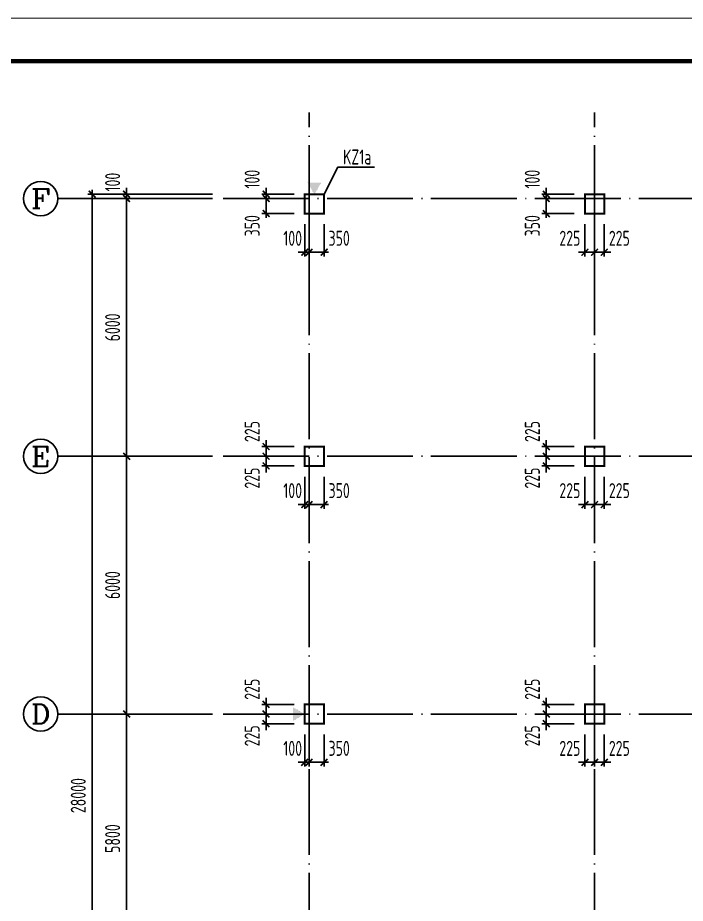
# Model space of a CAD drawing. Extents: x 297659 to 993057, y 192802 to 252212.
# Drawn here: x 689452 to 704999, y 214216 to 234832 of the extents above; entities that cross this region are included whole.
import ezdxf
from ezdxf.enums import TextEntityAlignment as Align

# ---------------------------------------------------------------- set-up
doc = ezdxf.new("R2010")
doc.units = 0
doc.header["$LTSCALE"] = 1000
doc.linetypes.add('DOTE', pattern=[2.42, 2, -0.2, 0.02, -0.2])
doc.layers.get('0').update_dxf_attribs({"linetype": 'CONTINUOUS'})
doc.layers.get('DEFPOINTS').update_dxf_attribs({"linetype": 'CONTINUOUS'})
for name, color, linetype in [('AXIS', 8, 'DOTE'), ('AXIS_DIM', 3, 'CONTINUOUS'), ('AXIS_TEXT', 3, 'CONTINUOUS'), ('COLU', 7, 'CONTINUOUS'), ('DIM', 3, 'CONTINUOUS'), ('FRAME', 3, 'CONTINUOUS'), ('SJSM', 150, 'CONTINUOUS'), ('TEXT', 7, 'CONTINUOUS'), ('TK', 211, 'CONTINUOUS')]:
    doc.layers.add(name, color=color, linetype=linetype)
doc.styles.add('_AXIS', font='complex.shx', dxfattribs={"bigfont": 'gbcbig.shx'})
doc.styles.add('COMPLEX', font='COMPLEX')
doc.styles.add('TSSD_Dimension', font='tssdeng.shx', dxfattribs={"width": 0.7, "bigfont": 'hztxt.shx'})
doc.styles.add('TSSD_Rein', font='tssdeng.shx', dxfattribs={"width": 0.7, "bigfont": 'hztxt.shx'})
doc.dimstyles.new('TSSD_100_100', dxfattribs={"dimtxt": 350, "dimasz": 150, "dimexe": 100, "dimexo": 250, "dimgap": 150, "dimtad": 1, "dimdec": 0, "dimzin": 0, "dimdsep": 46, "dimtxsty": 'TSSD_Dimension', "dimblk": 'ARCHTICK', "dimcen": 0, "dimdle": 100, "dimclrd": 3, "dimclre": 3, "dimclrt": 7, "dimadec": 0, "dimazin": 0, "dimtfac": 1, "dimtdec": 0, "dimtix": 1, "dimtmove": 2, "dimatfit": 3, "dimfxl": 100, "dimtolj": 1, "dimtzin": 0, "dimarcsym": 0})

# ---------------------------------------------------------------- blocks, each defined once
blk = doc.blocks.new('_ARCHTICK')
at = {"color": 0}
blk.add_lwpolyline([(-0.53, -0.53, 0.25, 0.25, 0), (0.53, 0.53, 0.5, 0.5, 0)], format="xyseb", dxfattribs=at)
blk = doc.blocks.new('*D459')
at = {"layer": 'AXIS_DIM', "color": 3, "lineweight": -2}
for p, q in [((691987, 224722), (691987, 218522)), ((693987, 224622), (691887, 224622)), ((693987, 218622), (691887, 218622))]:
    blk.add_line(p, q, dxfattribs=at)
at = {"layer": 'DEFPOINTS', "color": 0}
for p in [(694237, 224622), (691987, 218622), (694237, 218622)]:
    blk.add_point(p, dxfattribs=at)
at = {"layer": 'AXIS_DIM', "color": 3, "lineweight": -2, "xscale": 150, "yscale": 150, "zscale": 150}
for p, rotation in [((691987, 224622), 90), ((691987, 218622), 270)]:
    blk.add_blockref('_ARCHTICK', p, dxfattribs=dict(at, rotation=rotation))
at = {"layer": 'AXIS_DIM', "color": 7, "insert": (691662, 221622), "char_height": 350, "attachment_point": 5, "rotation": 90, "style": 'TSSD_Dimension'}
blk.add_mtext('\\A1;6000', dxfattribs=at)
blk = doc.blocks.new('*D460')
at = {"layer": 'AXIS_DIM', "color": 3, "lineweight": -2}
for p, q in [((693987, 230722), (691087, 230722)), ((691187, 202622), (691187, 230822)), ((693987, 202722), (691087, 202722))]:
    blk.add_line(p, q, dxfattribs=at)
at = {"layer": 'DEFPOINTS', "color": 0}
for p in [(691187, 230722), (694237, 230722), (694237, 202722)]:
    blk.add_point(p, dxfattribs=at)
at = {"layer": 'AXIS_DIM', "color": 3, "lineweight": -2, "xscale": 150, "yscale": 150, "zscale": 150}
for p, rotation in [((691187, 230722), 90), ((691187, 202722), 270)]:
    blk.add_blockref('_ARCHTICK', p, dxfattribs=dict(at, rotation=rotation))
at = {"layer": 'AXIS_DIM', "color": 7, "insert": (690862, 216722), "char_height": 350, "attachment_point": 5, "rotation": 90, "style": 'TSSD_Dimension'}
blk.add_mtext('\\A1;28000', dxfattribs=at)
blk = doc.blocks.new('*D462')
at = {"layer": 'AXIS_DIM', "color": 3, "lineweight": -2}
for p, q in [((693987, 230722), (691887, 230722)), ((691987, 230722), (691987, 230872)), ((691987, 230622), (691987, 230722)), ((693987, 230622), (691887, 230622)), ((691987, 230622), (691987, 230472))]:
    blk.add_line(p, q, dxfattribs=at)
at = {"layer": 'DEFPOINTS', "color": 0}
for p in [(691987, 230722), (694237, 230722), (694237, 230622)]:
    blk.add_point(p, dxfattribs=at)
at = {"layer": 'AXIS_DIM', "color": 3, "lineweight": -2, "xscale": 150, "yscale": 150, "zscale": 150}
for p, rotation in [((691987, 230722), 270), ((691987, 230622), 90)]:
    blk.add_blockref('_ARCHTICK', p, dxfattribs=dict(at, rotation=rotation))
at = {"layer": 'AXIS_DIM', "color": 7, "insert": (691662, 231004), "char_height": 350, "attachment_point": 5, "rotation": 90, "style": 'TSSD_Dimension'}
blk.add_mtext('\\A1;100', dxfattribs=at)
blk = doc.blocks.new('_AXISO')
blk.add_circle((0, 0), 0.5)
at = {"layer": 'AXIS_TEXT', "style": 'COMPLEX', "width": 1.041667}
blk.add_attdef('A', text='', height=0.56, dxfattribs=at).set_placement((-0.25, -0.28), (0.25, -0.28), align=Align.FIT)
blk = doc.blocks.new('*D463')
at = {"layer": 'AXIS_DIM', "color": 3, "lineweight": -2}
for p, q in [((693987, 218622), (691887, 218622)), ((691987, 212722), (691987, 218722)), ((693987, 212822), (691887, 212822))]:
    blk.add_line(p, q, dxfattribs=at)
at = {"layer": 'DEFPOINTS', "color": 0}
for p in [(691987, 218622), (694237, 218622), (694237, 212822)]:
    blk.add_point(p, dxfattribs=at)
at = {"layer": 'AXIS_DIM', "color": 3, "lineweight": -2, "xscale": 150, "yscale": 150, "zscale": 150}
for p, rotation in [((691987, 218622), 90), ((691987, 212822), 270)]:
    blk.add_blockref('_ARCHTICK', p, dxfattribs=dict(at, rotation=rotation))
at = {"layer": 'AXIS_DIM', "color": 7, "insert": (691662, 215722), "char_height": 350, "attachment_point": 5, "rotation": 90, "style": 'TSSD_Dimension'}
blk.add_mtext('\\A1;5800', dxfattribs=at)
blk = doc.blocks.new('*D469')
at = {"layer": 'AXIS_DIM', "color": 3, "lineweight": -2}
for p, q in [((691987, 224522), (691987, 230722)), ((693987, 230622), (691887, 230622)), ((693987, 224622), (691887, 224622))]:
    blk.add_line(p, q, dxfattribs=at)
at = {"layer": 'DEFPOINTS', "color": 0}
for p in [(691987, 230622), (694237, 230622), (694237, 224622)]:
    blk.add_point(p, dxfattribs=at)
at = {"layer": 'AXIS_DIM', "color": 3, "lineweight": -2, "xscale": 150, "yscale": 150, "zscale": 150}
for p, rotation in [((691987, 230622), 90), ((691987, 224622), 270)]:
    blk.add_blockref('_ARCHTICK', p, dxfattribs=dict(at, rotation=rotation))
at = {"layer": 'AXIS_DIM', "color": 7, "insert": (691662, 227622), "char_height": 350, "attachment_point": 5, "rotation": 90, "style": 'TSSD_Dimension'}
blk.add_mtext('\\A1;6000', dxfattribs=at)
blk = doc.blocks.new('*D506')
at = {"layer": 'DEFPOINTS', "color": 0}
for p in [(696137, 218397), (696237, 218397), (696237, 217497)]:
    blk.add_point(p, dxfattribs=at)
at = {"layer": 'DIM', "color": 3, "lineweight": -2}
for p, q in [((696137, 218147), (696137, 217397)), ((696237, 218147), (696237, 217397)), ((696137, 217497), (695987, 217497)), ((696137, 217497), (696237, 217497)), ((696237, 217497), (696387, 217497))]:
    blk.add_line(p, q, dxfattribs=at)
at = {"layer": 'DIM', "color": 3, "lineweight": -2, "xscale": 150, "yscale": 150, "zscale": 150}
blk.add_blockref('_ARCHTICK', (696137, 217497), dxfattribs=at)
at = {"layer": 'DIM', "color": 3, "lineweight": -2, "xscale": 150, "yscale": 150, "zscale": 150, "rotation": 180}
blk.add_blockref('_ARCHTICK', (696237, 217497), dxfattribs=at)
at = {"layer": 'DIM', "color": 7, "insert": (695855, 217822), "char_height": 350, "attachment_point": 5, "style": 'TSSD_Dimension'}
blk.add_mtext('\\A1;100', dxfattribs=at)
blk = doc.blocks.new('*D507')
at = {"layer": 'DEFPOINTS', "color": 0}
for p in [(696237, 218397), (696587, 218397), (696587, 217497)]:
    blk.add_point(p, dxfattribs=at)
at = {"layer": 'DIM', "color": 3, "lineweight": -2}
for p, q in [((696237, 218147), (696237, 217397)), ((696587, 218147), (696587, 217397)), ((696137, 217497), (696687, 217497))]:
    blk.add_line(p, q, dxfattribs=at)
at = {"layer": 'DIM', "color": 3, "lineweight": -2, "xscale": 150, "yscale": 150, "zscale": 150, "rotation": 180}
blk.add_blockref('_ARCHTICK', (696237, 217497), dxfattribs=at)
at = {"layer": 'DIM', "color": 3, "lineweight": -2, "xscale": 150, "yscale": 150, "zscale": 150}
blk.add_blockref('_ARCHTICK', (696587, 217497), dxfattribs=at)
at = {"layer": 'DIM', "color": 7, "insert": (696938, 217822), "char_height": 350, "attachment_point": 5, "style": 'TSSD_Dimension'}
blk.add_mtext('\\A1;350', dxfattribs=at)
blk = doc.blocks.new('*D508')
at = {"layer": 'DEFPOINTS', "color": 0}
for p in [(695237, 218622), (696137, 218622), (696137, 218397)]:
    blk.add_point(p, dxfattribs=at)
at = {"layer": 'DIM', "color": 3, "lineweight": -2}
for p, q in [((695237, 218622), (695237, 218772)), ((695887, 218622), (695137, 218622)), ((695237, 218397), (695237, 218622)), ((695887, 218397), (695137, 218397)), ((695237, 218397), (695237, 218247))]:
    blk.add_line(p, q, dxfattribs=at)
at = {"layer": 'DIM', "color": 3, "lineweight": -2, "xscale": 150, "yscale": 150, "zscale": 150}
for p, rotation in [((695237, 218622), 270), ((695237, 218397), 90)]:
    blk.add_blockref('_ARCHTICK', p, dxfattribs=dict(at, rotation=rotation))
at = {"layer": 'DIM', "color": 7, "insert": (694912, 218114), "char_height": 350, "attachment_point": 5, "rotation": 90, "style": 'TSSD_Dimension'}
blk.add_mtext('\\A1;225', dxfattribs=at)
blk = doc.blocks.new('*D509')
at = {"layer": 'DEFPOINTS', "color": 0}
for p in [(695237, 218847), (696137, 218847), (696137, 218622)]:
    blk.add_point(p, dxfattribs=at)
at = {"layer": 'DIM', "color": 3, "lineweight": -2}
for p, q in [((695237, 218847), (695237, 218997)), ((695887, 218847), (695137, 218847)), ((695237, 218622), (695237, 218847)), ((695887, 218622), (695137, 218622)), ((695237, 218622), (695237, 218472))]:
    blk.add_line(p, q, dxfattribs=at)
at = {"layer": 'DIM', "color": 3, "lineweight": -2, "xscale": 150, "yscale": 150, "zscale": 150}
for p, rotation in [((695237, 218847), 270), ((695237, 218622), 90)]:
    blk.add_blockref('_ARCHTICK', p, dxfattribs=dict(at, rotation=rotation))
at = {"layer": 'DIM', "color": 7, "insert": (694912, 219198), "char_height": 350, "attachment_point": 5, "rotation": 90, "style": 'TSSD_Dimension'}
blk.add_mtext('\\A1;225', dxfattribs=at)
blk = doc.blocks.new('*D510')
at = {"layer": 'DEFPOINTS', "color": 0}
for p in [(702887, 218397), (703112, 218397), (703112, 217497)]:
    blk.add_point(p, dxfattribs=at)
at = {"layer": 'DIM', "color": 3, "lineweight": -2}
for p, q in [((702887, 218147), (702887, 217397)), ((703112, 218147), (703112, 217397)), ((702887, 217497), (702737, 217497)), ((702887, 217497), (703112, 217497)), ((703112, 217497), (703262, 217497))]:
    blk.add_line(p, q, dxfattribs=at)
at = {"layer": 'DIM', "color": 3, "lineweight": -2, "xscale": 150, "yscale": 150, "zscale": 150}
blk.add_blockref('_ARCHTICK', (702887, 217497), dxfattribs=at)
at = {"layer": 'DIM', "color": 3, "lineweight": -2, "xscale": 150, "yscale": 150, "zscale": 150, "rotation": 180}
blk.add_blockref('_ARCHTICK', (703112, 217497), dxfattribs=at)
at = {"layer": 'DIM', "color": 7, "insert": (703463, 217822), "char_height": 350, "attachment_point": 5, "style": 'TSSD_Dimension'}
blk.add_mtext('\\A1;225', dxfattribs=at)
blk = doc.blocks.new('*D511')
at = {"layer": 'DEFPOINTS', "color": 0}
for p in [(701762, 218622), (702662, 218622), (702662, 218397)]:
    blk.add_point(p, dxfattribs=at)
at = {"layer": 'DIM', "color": 3, "lineweight": -2}
for p, q in [((701762, 218622), (701762, 218772)), ((702412, 218622), (701662, 218622)), ((701762, 218397), (701762, 218622)), ((702412, 218397), (701662, 218397)), ((701762, 218397), (701762, 218247))]:
    blk.add_line(p, q, dxfattribs=at)
at = {"layer": 'DIM', "color": 3, "lineweight": -2, "xscale": 150, "yscale": 150, "zscale": 150}
for p, rotation in [((701762, 218622), 270), ((701762, 218397), 90)]:
    blk.add_blockref('_ARCHTICK', p, dxfattribs=dict(at, rotation=rotation))
at = {"layer": 'DIM', "color": 7, "insert": (701437, 218114), "char_height": 350, "attachment_point": 5, "rotation": 90, "style": 'TSSD_Dimension'}
blk.add_mtext('\\A1;225', dxfattribs=at)
blk = doc.blocks.new('*D512')
at = {"layer": 'DEFPOINTS', "color": 0}
for p in [(701762, 218847), (702662, 218847), (702662, 218622)]:
    blk.add_point(p, dxfattribs=at)
at = {"layer": 'DIM', "color": 3, "lineweight": -2}
for p, q in [((701762, 218847), (701762, 218997)), ((702412, 218847), (701662, 218847)), ((701762, 218622), (701762, 218847)), ((702412, 218622), (701662, 218622)), ((701762, 218622), (701762, 218472))]:
    blk.add_line(p, q, dxfattribs=at)
at = {"layer": 'DIM', "color": 3, "lineweight": -2, "xscale": 150, "yscale": 150, "zscale": 150}
for p, rotation in [((701762, 218847), 270), ((701762, 218622), 90)]:
    blk.add_blockref('_ARCHTICK', p, dxfattribs=dict(at, rotation=rotation))
at = {"layer": 'DIM', "color": 7, "insert": (701437, 219198), "char_height": 350, "attachment_point": 5, "rotation": 90, "style": 'TSSD_Dimension'}
blk.add_mtext('\\A1;225', dxfattribs=at)
blk = doc.blocks.new('*D517')
at = {"layer": 'DEFPOINTS', "color": 0}
for p in [(702662, 218397), (702887, 218397), (702662, 217497)]:
    blk.add_point(p, dxfattribs=at)
at = {"layer": 'DIM', "color": 3, "lineweight": -2}
for p, q in [((702662, 218147), (702662, 217397)), ((702887, 218147), (702887, 217397)), ((702662, 217497), (702512, 217497)), ((702887, 217497), (702662, 217497)), ((702887, 217497), (703037, 217497))]:
    blk.add_line(p, q, dxfattribs=at)
at = {"layer": 'DIM', "color": 3, "lineweight": -2, "xscale": 150, "yscale": 150, "zscale": 150}
blk.add_blockref('_ARCHTICK', (702662, 217497), dxfattribs=at)
at = {"layer": 'DIM', "color": 3, "lineweight": -2, "xscale": 150, "yscale": 150, "zscale": 150, "rotation": 180}
blk.add_blockref('_ARCHTICK', (702887, 217497), dxfattribs=at)
at = {"layer": 'DIM', "color": 7, "insert": (702311, 217822), "char_height": 350, "attachment_point": 5, "style": 'TSSD_Dimension'}
blk.add_mtext('\\A1;225', dxfattribs=at)
blk = doc.blocks.new('*D518')
at = {"layer": 'DEFPOINTS', "color": 0}
for p in [(696137, 224397), (696237, 224397), (696237, 223497)]:
    blk.add_point(p, dxfattribs=at)
at = {"layer": 'DIM', "color": 3, "lineweight": -2}
for p, q in [((696137, 224147), (696137, 223397)), ((696237, 224147), (696237, 223397)), ((696137, 223497), (695987, 223497)), ((696137, 223497), (696237, 223497)), ((696237, 223497), (696387, 223497))]:
    blk.add_line(p, q, dxfattribs=at)
at = {"layer": 'DIM', "color": 3, "lineweight": -2, "xscale": 150, "yscale": 150, "zscale": 150}
blk.add_blockref('_ARCHTICK', (696137, 223497), dxfattribs=at)
at = {"layer": 'DIM', "color": 3, "lineweight": -2, "xscale": 150, "yscale": 150, "zscale": 150, "rotation": 180}
blk.add_blockref('_ARCHTICK', (696237, 223497), dxfattribs=at)
at = {"layer": 'DIM', "color": 7, "insert": (695855, 223822), "char_height": 350, "attachment_point": 5, "style": 'TSSD_Dimension'}
blk.add_mtext('\\A1;100', dxfattribs=at)
blk = doc.blocks.new('*D519')
at = {"layer": 'DEFPOINTS', "color": 0}
for p in [(696237, 224397), (696587, 224397), (696587, 223497)]:
    blk.add_point(p, dxfattribs=at)
at = {"layer": 'DIM', "color": 3, "lineweight": -2}
for p, q in [((696237, 224147), (696237, 223397)), ((696587, 224147), (696587, 223397)), ((696137, 223497), (696687, 223497))]:
    blk.add_line(p, q, dxfattribs=at)
at = {"layer": 'DIM', "color": 3, "lineweight": -2, "xscale": 150, "yscale": 150, "zscale": 150, "rotation": 180}
blk.add_blockref('_ARCHTICK', (696237, 223497), dxfattribs=at)
at = {"layer": 'DIM', "color": 3, "lineweight": -2, "xscale": 150, "yscale": 150, "zscale": 150}
blk.add_blockref('_ARCHTICK', (696587, 223497), dxfattribs=at)
at = {"layer": 'DIM', "color": 7, "insert": (696938, 223822), "char_height": 350, "attachment_point": 5, "style": 'TSSD_Dimension'}
blk.add_mtext('\\A1;350', dxfattribs=at)
blk = doc.blocks.new('*D520')
at = {"layer": 'DEFPOINTS', "color": 0}
for p in [(695237, 224622), (696137, 224622), (696137, 224397)]:
    blk.add_point(p, dxfattribs=at)
at = {"layer": 'DIM', "color": 3, "lineweight": -2}
for p, q in [((695237, 224622), (695237, 224772)), ((695887, 224622), (695137, 224622)), ((695237, 224397), (695237, 224622)), ((695887, 224397), (695137, 224397)), ((695237, 224397), (695237, 224247))]:
    blk.add_line(p, q, dxfattribs=at)
at = {"layer": 'DIM', "color": 3, "lineweight": -2, "xscale": 150, "yscale": 150, "zscale": 150}
for p, rotation in [((695237, 224622), 270), ((695237, 224397), 90)]:
    blk.add_blockref('_ARCHTICK', p, dxfattribs=dict(at, rotation=rotation))
at = {"layer": 'DIM', "color": 7, "insert": (694912, 224114), "char_height": 350, "attachment_point": 5, "rotation": 90, "style": 'TSSD_Dimension'}
blk.add_mtext('\\A1;225', dxfattribs=at)
blk = doc.blocks.new('*D521')
at = {"layer": 'DEFPOINTS', "color": 0}
for p in [(695237, 224847), (696137, 224847), (696137, 224622)]:
    blk.add_point(p, dxfattribs=at)
at = {"layer": 'DIM', "color": 3, "lineweight": -2}
for p, q in [((695237, 224847), (695237, 224997)), ((695887, 224847), (695137, 224847)), ((695237, 224622), (695237, 224847)), ((695887, 224622), (695137, 224622)), ((695237, 224622), (695237, 224472))]:
    blk.add_line(p, q, dxfattribs=at)
at = {"layer": 'DIM', "color": 3, "lineweight": -2, "xscale": 150, "yscale": 150, "zscale": 150}
for p, rotation in [((695237, 224847), 270), ((695237, 224622), 90)]:
    blk.add_blockref('_ARCHTICK', p, dxfattribs=dict(at, rotation=rotation))
at = {"layer": 'DIM', "color": 7, "insert": (694912, 225198), "char_height": 350, "attachment_point": 5, "rotation": 90, "style": 'TSSD_Dimension'}
blk.add_mtext('\\A1;225', dxfattribs=at)
blk = doc.blocks.new('*D522')
at = {"layer": 'DEFPOINTS', "color": 0}
for p in [(702887, 224397), (703112, 224397), (703112, 223497)]:
    blk.add_point(p, dxfattribs=at)
at = {"layer": 'DIM', "color": 3, "lineweight": -2}
for p, q in [((702887, 224147), (702887, 223397)), ((703112, 224147), (703112, 223397)), ((702887, 223497), (702737, 223497)), ((702887, 223497), (703112, 223497)), ((703112, 223497), (703262, 223497))]:
    blk.add_line(p, q, dxfattribs=at)
at = {"layer": 'DIM', "color": 3, "lineweight": -2, "xscale": 150, "yscale": 150, "zscale": 150}
blk.add_blockref('_ARCHTICK', (702887, 223497), dxfattribs=at)
at = {"layer": 'DIM', "color": 3, "lineweight": -2, "xscale": 150, "yscale": 150, "zscale": 150, "rotation": 180}
blk.add_blockref('_ARCHTICK', (703112, 223497), dxfattribs=at)
at = {"layer": 'DIM', "color": 7, "insert": (703463, 223822), "char_height": 350, "attachment_point": 5, "style": 'TSSD_Dimension'}
blk.add_mtext('\\A1;225', dxfattribs=at)
blk = doc.blocks.new('*D523')
at = {"layer": 'DEFPOINTS', "color": 0}
for p in [(701762, 224622), (702662, 224622), (702662, 224397)]:
    blk.add_point(p, dxfattribs=at)
at = {"layer": 'DIM', "color": 3, "lineweight": -2}
for p, q in [((701762, 224622), (701762, 224772)), ((702412, 224622), (701662, 224622)), ((701762, 224397), (701762, 224622)), ((702412, 224397), (701662, 224397)), ((701762, 224397), (701762, 224247))]:
    blk.add_line(p, q, dxfattribs=at)
at = {"layer": 'DIM', "color": 3, "lineweight": -2, "xscale": 150, "yscale": 150, "zscale": 150}
for p, rotation in [((701762, 224622), 270), ((701762, 224397), 90)]:
    blk.add_blockref('_ARCHTICK', p, dxfattribs=dict(at, rotation=rotation))
at = {"layer": 'DIM', "color": 7, "insert": (701437, 224114), "char_height": 350, "attachment_point": 5, "rotation": 90, "style": 'TSSD_Dimension'}
blk.add_mtext('\\A1;225', dxfattribs=at)
blk = doc.blocks.new('*D524')
at = {"layer": 'DEFPOINTS', "color": 0}
for p in [(701762, 224847), (702662, 224847), (702662, 224622)]:
    blk.add_point(p, dxfattribs=at)
at = {"layer": 'DIM', "color": 3, "lineweight": -2}
for p, q in [((701762, 224847), (701762, 224997)), ((702412, 224847), (701662, 224847)), ((701762, 224622), (701762, 224847)), ((702412, 224622), (701662, 224622)), ((701762, 224622), (701762, 224472))]:
    blk.add_line(p, q, dxfattribs=at)
at = {"layer": 'DIM', "color": 3, "lineweight": -2, "xscale": 150, "yscale": 150, "zscale": 150}
for p, rotation in [((701762, 224847), 270), ((701762, 224622), 90)]:
    blk.add_blockref('_ARCHTICK', p, dxfattribs=dict(at, rotation=rotation))
at = {"layer": 'DIM', "color": 7, "insert": (701437, 225198), "char_height": 350, "attachment_point": 5, "rotation": 90, "style": 'TSSD_Dimension'}
blk.add_mtext('\\A1;225', dxfattribs=at)
blk = doc.blocks.new('*D529')
at = {"layer": 'DEFPOINTS', "color": 0}
for p in [(702662, 224397), (702887, 224397), (702662, 223497)]:
    blk.add_point(p, dxfattribs=at)
at = {"layer": 'DIM', "color": 3, "lineweight": -2}
for p, q in [((702662, 224147), (702662, 223397)), ((702887, 224147), (702887, 223397)), ((702662, 223497), (702512, 223497)), ((702887, 223497), (702662, 223497)), ((702887, 223497), (703037, 223497))]:
    blk.add_line(p, q, dxfattribs=at)
at = {"layer": 'DIM', "color": 3, "lineweight": -2, "xscale": 150, "yscale": 150, "zscale": 150}
blk.add_blockref('_ARCHTICK', (702662, 223497), dxfattribs=at)
at = {"layer": 'DIM', "color": 3, "lineweight": -2, "xscale": 150, "yscale": 150, "zscale": 150, "rotation": 180}
blk.add_blockref('_ARCHTICK', (702887, 223497), dxfattribs=at)
at = {"layer": 'DIM', "color": 7, "insert": (702311, 223822), "char_height": 350, "attachment_point": 5, "style": 'TSSD_Dimension'}
blk.add_mtext('\\A1;225', dxfattribs=at)
blk = doc.blocks.new('*D530')
at = {"layer": 'DEFPOINTS', "color": 0}
for p in [(696137, 230272), (696237, 230272), (696237, 229372)]:
    blk.add_point(p, dxfattribs=at)
at = {"layer": 'DIM', "color": 3, "lineweight": -2}
for p, q in [((696137, 230022), (696137, 229272)), ((696237, 230022), (696237, 229272)), ((696137, 229372), (695987, 229372)), ((696137, 229372), (696237, 229372)), ((696237, 229372), (696387, 229372))]:
    blk.add_line(p, q, dxfattribs=at)
at = {"layer": 'DIM', "color": 3, "lineweight": -2, "xscale": 150, "yscale": 150, "zscale": 150}
blk.add_blockref('_ARCHTICK', (696137, 229372), dxfattribs=at)
at = {"layer": 'DIM', "color": 3, "lineweight": -2, "xscale": 150, "yscale": 150, "zscale": 150, "rotation": 180}
blk.add_blockref('_ARCHTICK', (696237, 229372), dxfattribs=at)
at = {"layer": 'DIM', "color": 7, "insert": (695855, 229697), "char_height": 350, "attachment_point": 5, "style": 'TSSD_Dimension'}
blk.add_mtext('\\A1;100', dxfattribs=at)
blk = doc.blocks.new('*D531')
at = {"layer": 'DEFPOINTS', "color": 0}
for p in [(696237, 230272), (696587, 230272), (696587, 229372)]:
    blk.add_point(p, dxfattribs=at)
at = {"layer": 'DIM', "color": 3, "lineweight": -2}
for p, q in [((696237, 230022), (696237, 229272)), ((696587, 230022), (696587, 229272)), ((696137, 229372), (696687, 229372))]:
    blk.add_line(p, q, dxfattribs=at)
at = {"layer": 'DIM', "color": 3, "lineweight": -2, "xscale": 150, "yscale": 150, "zscale": 150, "rotation": 180}
blk.add_blockref('_ARCHTICK', (696237, 229372), dxfattribs=at)
at = {"layer": 'DIM', "color": 3, "lineweight": -2, "xscale": 150, "yscale": 150, "zscale": 150}
blk.add_blockref('_ARCHTICK', (696587, 229372), dxfattribs=at)
at = {"layer": 'DIM', "color": 7, "insert": (696938, 229697), "char_height": 350, "attachment_point": 5, "style": 'TSSD_Dimension'}
blk.add_mtext('\\A1;350', dxfattribs=at)
blk = doc.blocks.new('*D532')
at = {"layer": 'DEFPOINTS', "color": 0}
for p in [(695237, 230622), (696137, 230622), (696137, 230272)]:
    blk.add_point(p, dxfattribs=at)
at = {"layer": 'DIM', "color": 3, "lineweight": -2}
for p, q in [((695237, 230172), (695237, 230722)), ((695887, 230622), (695137, 230622)), ((695887, 230272), (695137, 230272))]:
    blk.add_line(p, q, dxfattribs=at)
at = {"layer": 'DIM', "color": 3, "lineweight": -2, "xscale": 150, "yscale": 150, "zscale": 150}
for p, rotation in [((695237, 230622), 90), ((695237, 230272), 270)]:
    blk.add_blockref('_ARCHTICK', p, dxfattribs=dict(at, rotation=rotation))
at = {"layer": 'DIM', "color": 7, "insert": (694912, 229989), "char_height": 350, "attachment_point": 5, "rotation": 90, "style": 'TSSD_Dimension'}
blk.add_mtext('\\A1;350', dxfattribs=at)
blk = doc.blocks.new('*D533')
at = {"layer": 'DEFPOINTS', "color": 0}
for p in [(695237, 230722), (696137, 230722), (696137, 230622)]:
    blk.add_point(p, dxfattribs=at)
at = {"layer": 'DIM', "color": 3, "lineweight": -2}
for p, q in [((695887, 230722), (695137, 230722)), ((695237, 230722), (695237, 230872)), ((695237, 230622), (695237, 230722)), ((695887, 230622), (695137, 230622)), ((695237, 230622), (695237, 230472))]:
    blk.add_line(p, q, dxfattribs=at)
at = {"layer": 'DIM', "color": 3, "lineweight": -2, "xscale": 150, "yscale": 150, "zscale": 150}
for p, rotation in [((695237, 230722), 270), ((695237, 230622), 90)]:
    blk.add_blockref('_ARCHTICK', p, dxfattribs=dict(at, rotation=rotation))
at = {"layer": 'DIM', "color": 7, "insert": (694912, 231073), "char_height": 350, "attachment_point": 5, "rotation": 90, "style": 'TSSD_Dimension'}
blk.add_mtext('\\A1;100', dxfattribs=at)
blk = doc.blocks.new('*D534')
at = {"layer": 'DEFPOINTS', "color": 0}
for p in [(702887, 230272), (703112, 230272), (703112, 229372)]:
    blk.add_point(p, dxfattribs=at)
at = {"layer": 'DIM', "color": 3, "lineweight": -2}
for p, q in [((702887, 230022), (702887, 229272)), ((703112, 230022), (703112, 229272)), ((702887, 229372), (702737, 229372)), ((702887, 229372), (703112, 229372)), ((703112, 229372), (703262, 229372))]:
    blk.add_line(p, q, dxfattribs=at)
at = {"layer": 'DIM', "color": 3, "lineweight": -2, "xscale": 150, "yscale": 150, "zscale": 150}
blk.add_blockref('_ARCHTICK', (702887, 229372), dxfattribs=at)
at = {"layer": 'DIM', "color": 3, "lineweight": -2, "xscale": 150, "yscale": 150, "zscale": 150, "rotation": 180}
blk.add_blockref('_ARCHTICK', (703112, 229372), dxfattribs=at)
at = {"layer": 'DIM', "color": 7, "insert": (703463, 229697), "char_height": 350, "attachment_point": 5, "style": 'TSSD_Dimension'}
blk.add_mtext('\\A1;225', dxfattribs=at)
blk = doc.blocks.new('*D535')
at = {"layer": 'DEFPOINTS', "color": 0}
for p in [(701762, 230622), (702662, 230622), (702662, 230272)]:
    blk.add_point(p, dxfattribs=at)
at = {"layer": 'DIM', "color": 3, "lineweight": -2}
for p, q in [((701762, 230172), (701762, 230722)), ((702412, 230622), (701662, 230622)), ((702412, 230272), (701662, 230272))]:
    blk.add_line(p, q, dxfattribs=at)
at = {"layer": 'DIM', "color": 3, "lineweight": -2, "xscale": 150, "yscale": 150, "zscale": 150}
for p, rotation in [((701762, 230622), 90), ((701762, 230272), 270)]:
    blk.add_blockref('_ARCHTICK', p, dxfattribs=dict(at, rotation=rotation))
at = {"layer": 'DIM', "color": 7, "insert": (701437, 229989), "char_height": 350, "attachment_point": 5, "rotation": 90, "style": 'TSSD_Dimension'}
blk.add_mtext('\\A1;350', dxfattribs=at)
blk = doc.blocks.new('*D536')
at = {"layer": 'DEFPOINTS', "color": 0}
for p in [(701762, 230722), (702662, 230722), (702662, 230622)]:
    blk.add_point(p, dxfattribs=at)
at = {"layer": 'DIM', "color": 3, "lineweight": -2}
for p, q in [((702412, 230722), (701662, 230722)), ((701762, 230722), (701762, 230872)), ((701762, 230622), (701762, 230722)), ((702412, 230622), (701662, 230622)), ((701762, 230622), (701762, 230472))]:
    blk.add_line(p, q, dxfattribs=at)
at = {"layer": 'DIM', "color": 3, "lineweight": -2, "xscale": 150, "yscale": 150, "zscale": 150}
for p, rotation in [((701762, 230722), 270), ((701762, 230622), 90)]:
    blk.add_blockref('_ARCHTICK', p, dxfattribs=dict(at, rotation=rotation))
at = {"layer": 'DIM', "color": 7, "insert": (701437, 231073), "char_height": 350, "attachment_point": 5, "rotation": 90, "style": 'TSSD_Dimension'}
blk.add_mtext('\\A1;100', dxfattribs=at)
blk = doc.blocks.new('*D541')
at = {"layer": 'DEFPOINTS', "color": 0}
for p in [(702662, 230272), (702887, 230272), (702662, 229372)]:
    blk.add_point(p, dxfattribs=at)
at = {"layer": 'DIM', "color": 3, "lineweight": -2}
for p, q in [((702662, 230022), (702662, 229272)), ((702887, 230022), (702887, 229272)), ((702662, 229372), (702512, 229372)), ((702887, 229372), (702662, 229372)), ((702887, 229372), (703037, 229372))]:
    blk.add_line(p, q, dxfattribs=at)
at = {"layer": 'DIM', "color": 3, "lineweight": -2, "xscale": 150, "yscale": 150, "zscale": 150}
blk.add_blockref('_ARCHTICK', (702662, 229372), dxfattribs=at)
at = {"layer": 'DIM', "color": 3, "lineweight": -2, "xscale": 150, "yscale": 150, "zscale": 150, "rotation": 180}
blk.add_blockref('_ARCHTICK', (702887, 229372), dxfattribs=at)
at = {"layer": 'DIM', "color": 7, "insert": (702311, 229697), "char_height": 350, "attachment_point": 5, "style": 'TSSD_Dimension'}
blk.add_mtext('\\A1;225', dxfattribs=at)
blk = doc.blocks.new('TK-A2+(743X420)')
at = {"layer": 'FRAME'}
for points in [[(687193, 234812, 20, 20, 0), (687193, 192812, 20, 20, 0), (761483, 192812, 20, 20, 0), (761483, 234812, 20, 20, 0)], [(689693, 233812, 100, 100, 0), (689693, 193812, 100, 100, 0), (760483, 193812, 100, 100, 0), (760483, 233812, 100, 100, 0)]]:
    blk.add_lwpolyline(points, format="xyseb", close=True, dxfattribs=at)

msp = doc.modelspace()

# ---------------------------------------------------------------- hatches: boundary and pattern name
at = {"layer": 'SJSM', "linetype": 'Continuous'}
for points in [[(696518.725, 230993.212), (696205.218, 230993.212), (696361.971, 230721.708)], [(695865.467, 218464.955), (695865.467, 218778.461), (696136.971, 218621.708)]]:
    msp.add_hatch(color=1, dxfattribs=at).paths.add_polyline_path(points)

# ---------------------------------------------------------------- linework, layer by layer
at = {"layer": 'AXIS'}
for p, q in [((696236.971, 200821.708), (696236.971, 232621.708)), ((702886.971, 200821.708), (702886.971, 232621.708)), ((694236.971, 230621.708), (711536.971, 230621.708)), ((694236.971, 224621.708), (711536.971, 224621.708)), ((694236.971, 218621.708), (711536.971, 218621.708))]:
    msp.add_line(p, q, dxfattribs=at)
at = {"layer": 'AXIS_TEXT'}
for p, q in [((693986.971, 230621.708), (690387.045, 230621.708)), ((693986.971, 224621.708), (690387.045, 224621.708)), ((693986.971, 218621.708), (690387.045, 218621.708))]:
    msp.add_line(p, q, dxfattribs=at)
at = {"layer": 'COLU'}
msp.add_lwpolyline([(696586.971, 230721.708), (696910.136, 231353.725), (697761.384, 231353.725)], dxfattribs=at)
at = {"layer": 'COLU', "ltscale": 0.01, "const_width": 45}
for points in [[(696586.971, 230271.708), (696586.971, 230721.708), (696136.971, 230721.708), (696136.971, 230271.708)], [(703111.971, 230271.708), (703111.971, 230721.708), (702661.971, 230721.708), (702661.971, 230271.708)], [(696586.971, 224396.708), (696586.971, 224846.708), (696136.971, 224846.708), (696136.971, 224396.708)], [(703111.971, 224396.708), (703111.971, 224846.708), (702661.971, 224846.708), (702661.971, 224396.708)], [(696586.971, 218396.708), (696586.971, 218846.708), (696136.971, 218846.708), (696136.971, 218396.708)], [(703111.971, 218396.708), (703111.971, 218846.708), (702661.971, 218846.708), (702661.971, 218396.708)]]:
    msp.add_lwpolyline(points, close=True, dxfattribs=at)
at = {"layer": 'SJSM', "color": 1, "linetype": 'Continuous', "const_width": 0.5}
for points in [[(696205.218, 230993.212), (696518.725, 230993.212), (696361.971, 230721.708)], [(695865.467, 218778.461), (695865.467, 218464.955), (696136.971, 218621.708)]]:
    msp.add_lwpolyline(points, close=True, dxfattribs=at)

# ---------------------------------------------------------------- block references
at = {"layer": 'AXIS_TEXT'}
ref = msp.add_blockref('_AXISO', (689987.045, 230621.708), dxfattribs=dict(at, xscale=800, yscale=800, zscale=800))
ref.add_attrib('A', 'F', dxfattribs={"height": 452.548, "style": '_AXIS', "width": 1.3125}).set_placement((689760.771, 230395.434), (690213.319, 230395.434), align=Align.FIT)
ref = msp.add_blockref('_AXISO', (689987.045, 224621.708), dxfattribs=dict(at, xscale=800, yscale=800, zscale=800))
ref.add_attrib('A', 'E', dxfattribs={"height": 452.548, "style": '_AXIS', "width": 1.3125}).set_placement((689760.771, 224395.434), (690213.319, 224395.434), align=Align.FIT)
ref = msp.add_blockref('_AXISO', (689987.045, 218621.708), dxfattribs=dict(at, xscale=800, yscale=800, zscale=800))
ref.add_attrib('A', 'D', dxfattribs={"height": 452.548, "style": '_AXIS', "width": 1.235294}).set_placement((689760.771, 218395.434), (690213.319, 218395.434), align=Align.FIT)
at = {"layer": 'TK'}
msp.add_blockref('TK-A2+(743X420)', (-40945.957, 10), dxfattribs=at)

# ---------------------------------------------------------------- texts
at = {"layer": 'TEXT', "style": 'TSSD_Rein', "width": 0.7}
msp.add_text('KZ1a', height=350, dxfattribs=at).set_placement((697028.97, 231413.725))

# ---------------------------------------------------------------- dimensions: what is measured, and where the dimension line sits
at = {"layer": 'AXIS_DIM'}
dim = msp.add_linear_dim(base=(691987.045, 230721.708), p1=(694236.971, 230621.708), p2=(694236.971, 230721.708), angle=270, dimstyle='TSSD_100_100', dxfattribs=at)
dim.commit()
dim.dimension.update_dxf_attribs({"geometry": '*D462', "text_midpoint": (691662.045, 231003.952), "dimtype": 160})
for p1, p2, distance, picture, middle in [((694236.971, 202721.708), (694236.971, 230721.708), 3049.927, '*D460', (690862.045, 216721.708)), ((694236.971, 224621.708), (694236.971, 230621.708), 2249.927, '*D469', (691662.045, 227621.708)), ((694236.971, 224621.708), (694236.971, 218621.708), -2249.927, '*D459', (691662.045, 221621.708)), ((694236.971, 212821.708), (694236.971, 218621.708), 2249.927, '*D463', (691662.045, 215721.708))]:
    dim = msp.add_aligned_dim(p1=p1, p2=p2, distance=distance, dimstyle='TSSD_100_100', dxfattribs=at)
    dim.commit()
    dim.dimension.update_dxf_attribs({"geometry": picture, "text_midpoint": middle})
at = {"layer": 'DIM'}
for base, p1, p2, angle, picture, middle in [((695236.971, 230721.708), (696136.971, 230621.708), (696136.971, 230721.708), 90, '*D533', (694911.971, 231072.798)), ((701761.971, 230721.708), (702661.971, 230621.708), (702661.971, 230721.708), 90, '*D536', (701436.971, 231072.798)), ((695236.971, 230621.708), (696136.971, 230271.708), (696136.971, 230621.708), 90, '*D532', (694911.971, 229989.465)), ((701761.971, 230621.708), (702661.971, 230271.708), (702661.971, 230621.708), 90, '*D535', (701436.971, 229989.465)), ((702661.971, 229371.708), (702886.971, 230271.708), (702661.971, 230271.708), 180, '*D541', (702310.882, 229696.708)), ((695236.971, 224846.708), (696136.971, 224621.708), (696136.971, 224846.708), 90, '*D521', (694911.971, 225197.798)), ((701761.971, 224846.708), (702661.971, 224621.708), (702661.971, 224846.708), 90, '*D524', (701436.971, 225197.798)), ((695236.971, 224621.708), (696136.971, 224396.708), (696136.971, 224621.708), 90, '*D520', (694911.971, 224114.465)), ((701761.971, 224621.708), (702661.971, 224396.708), (702661.971, 224621.708), 90, '*D523', (701436.971, 224114.465)), ((702661.971, 223496.708), (702886.971, 224396.708), (702661.971, 224396.708), 180, '*D529', (702310.882, 223821.708)), ((695236.971, 218846.708), (696136.971, 218621.708), (696136.971, 218846.708), 90, '*D509', (694911.971, 219197.798)), ((701761.971, 218846.708), (702661.971, 218621.708), (702661.971, 218846.708), 90, '*D512', (701436.971, 219197.798)), ((695236.971, 218621.708), (696136.971, 218396.708), (696136.971, 218621.708), 90, '*D508', (694911.971, 218114.465)), ((701761.971, 218621.708), (702661.971, 218396.708), (702661.971, 218621.708), 90, '*D511', (701436.971, 218114.465)), ((702661.971, 217496.708), (702886.971, 218396.708), (702661.971, 218396.708), 180, '*D517', (702310.882, 217821.708))]:
    dim = msp.add_linear_dim(base=base, p1=p1, p2=p2, angle=angle, dimstyle='TSSD_100_100', dxfattribs=at)
    dim.commit()
    dim.dimension.update_dxf_attribs({"geometry": picture, "text_midpoint": middle, "dimtype": 160})
for base, p1, p2, picture, middle in [((696236.971, 229371.708), (696136.971, 230271.708), (696236.971, 230271.708), '*D530', (695854.728, 229696.708)), ((696586.971, 229371.708), (696236.971, 230271.708), (696586.971, 230271.708), '*D531', (696938.061, 229696.708)), ((703111.971, 229371.708), (702886.971, 230271.708), (703111.971, 230271.708), '*D534', (703463.061, 229696.708)), ((696236.971, 223496.708), (696136.971, 224396.708), (696236.971, 224396.708), '*D518', (695854.728, 223821.708)), ((696586.971, 223496.708), (696236.971, 224396.708), (696586.971, 224396.708), '*D519', (696938.061, 223821.708)), ((703111.971, 223496.708), (702886.971, 224396.708), (703111.971, 224396.708), '*D522', (703463.061, 223821.708)), ((696236.971, 217496.708), (696136.971, 218396.708), (696236.971, 218396.708), '*D506', (695854.728, 217821.708)), ((696586.971, 217496.708), (696236.971, 218396.708), (696586.971, 218396.708), '*D507', (696938.061, 217821.708)), ((703111.971, 217496.708), (702886.971, 218396.708), (703111.971, 218396.708), '*D510', (703463.061, 217821.708))]:
    dim = msp.add_linear_dim(base=base, p1=p1, p2=p2, dimstyle='TSSD_100_100', dxfattribs=at)
    dim.commit()
    dim.dimension.update_dxf_attribs({"geometry": picture, "text_midpoint": middle, "dimtype": 160})

doc.saveas('drawing.dxf')
